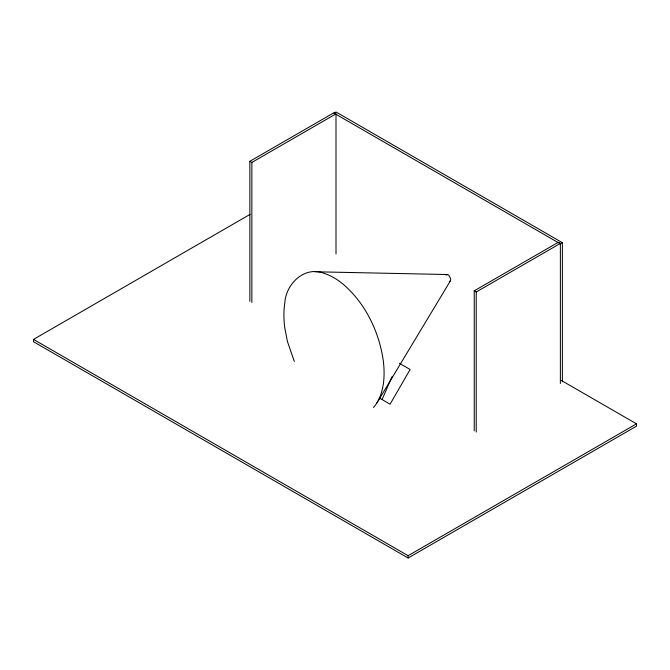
<?xml version="1.0" encoding="UTF-8"?>
<svg xmlns="http://www.w3.org/2000/svg" width="670" height="670" viewBox="0 0 670 670"><rect width="100%" height="100%" fill="white"/><g stroke="black" fill="none" stroke-linecap="round" stroke-linejoin="round"><path stroke-width="1" d="M382.076 399.546L391.942 376.774M376.959 402.888L450.307 281.015M446.119 275.119L447.51 274.566A3.082 1.776 60 0 1 448.867 275.353L450.491 278.226A4.531 2.613 60 0 1 450.483 280.638L449.327 281.668M373.491 407.486C379.153 401.137 381.892 392.779 383.248 384.521A92.703 53.516 60 0 0 383.248 360.41C379.036 331.533 365.418 303.342 343.115 284.155A62.034 35.82 60 0 0 324.883 273.636C304.833 265.111 285.621 283.879 284.75 303.543A92.703 53.516 60 0 0 284.75 327.655L287.43 341.533L294.356 361.524M249.86 301.349L249.86 161.286L333.995 112.711L336.005 113.867L336.005 253.93M249.86 161.286L251.861 162.442L336.005 113.867M561.393 380.476L636.5 423.842L636.5 426.154L408.122 558.001L33.5 341.717L33.5 339.405L250.094 214.358M474.234 430.885L474.234 290.83L558.37 242.247L560.371 243.403L560.371 383.466M474.234 290.83L476.236 291.986L560.371 243.403M562.381 242.691L560.371 243.847L333.995 113.155L336.005 111.999L562.381 242.691L562.381 381.866M33.5 339.405L408.122 555.69L636.5 423.842M314.833 271.769L447.242 274.533M399.437 363.308L410.124 369.48L390.091 404.178L379.253 397.913M476.236 291.986L476.236 432.05M408.122 555.69L408.122 558.001M251.861 162.442L251.861 302.505"/></g></svg>
